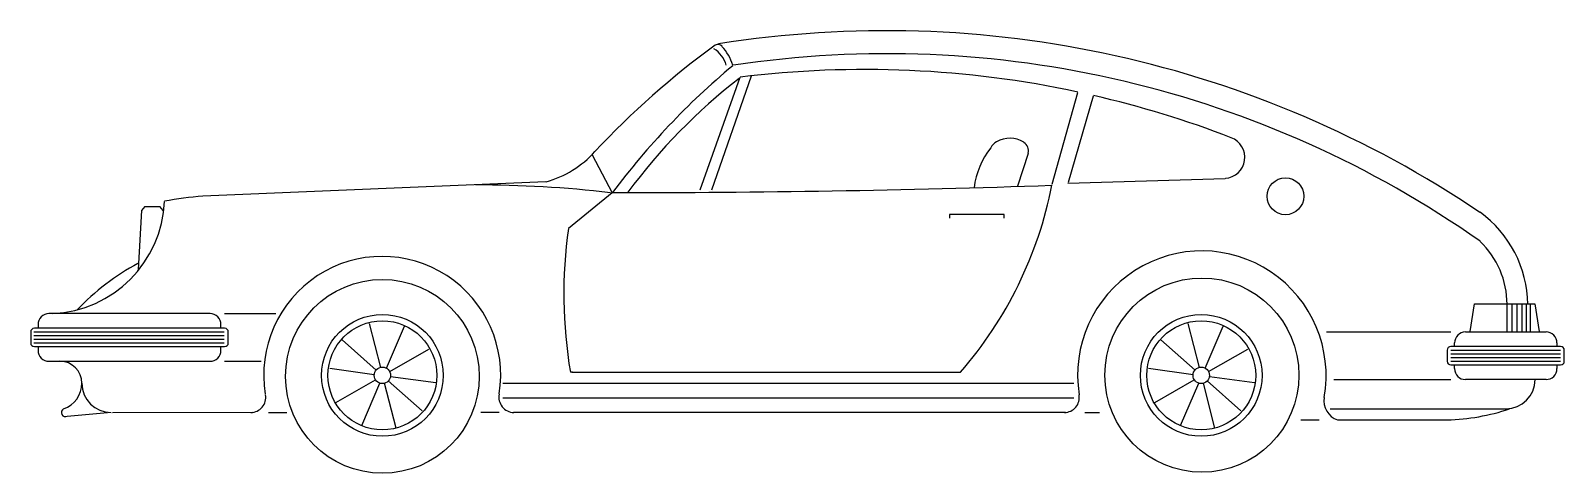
# Model space of a CAD drawing. Header units: metres. Extents: x 0 to 4.56, y 0 to 1.31.
import ezdxf

# ---------------------------------------------------------------- set-up
doc = ezdxf.new("R2010")
doc.units = ezdxf.units.M

msp = doc.modelspace()

# ---------------------------------------------------------------- linework, layer by layer
for p, q in [((2.1085, 1.1756), (1.9897, 0.8403)), ((2.1416, 1.1793), (2.0243, 0.8403)), ((3.0368, 0.8587), (3.1129, 1.1308)), ((3.1583, 1.1199), (3.0845, 0.8632)), ((1.6696, 0.9454), (1.7287, 0.8328)), ((2.965, 0.9495), (2.9338, 0.8525)), ((3.0837, 0.8613), (3.5514, 0.8756)), ((1.5318, 0.8658), (0.5121, 0.8225)), ((1.7285, 0.8323), (1.5986, 0.727)), ((0.3294, 0.7799), (0.3194, 0.6051)), ((0.3394, 0.7918), (0.3294, 0.7799)), ((0.3394, 0.7918), (0.3836, 0.7918)), ((0.3936, 0.7799), (0.3836, 0.7918)), ((2.8945, 0.7679), (2.7313, 0.7679)), ((2.7313, 0.7679), (2.7313, 0.757)), ((2.8945, 0.757), (2.8945, 0.7679)), ((4.2793, 0.4206), (4.2924, 0.5028)), ((4.2924, 0.5028), (4.4715, 0.5028)), ((4.3894, 0.4206), (4.3894, 0.5028)), ((4.4043, 0.4206), (4.4043, 0.5028)), ((4.4192, 0.4206), (4.4192, 0.5028)), ((4.4342, 0.4206), (4.4342, 0.5028)), ((4.4472, 0.4206), (4.4472, 0.5028)), ((4.4584, 0.4206), (4.4584, 0.5028)), ((4.4715, 0.5028), (4.4845, 0.4206)), ((0.5332, 0.4741), (0.0544, 0.4741)), ((0.5767, 0.4741), (0.7291, 0.4741)), ((0, 0.4197), (0, 0.387)), ((0.0096, 0.4197), (0.5754, 0.4197)), ((0.5767, 0.4306), (0.0109, 0.4306)), ((0.0218, 0.4414), (0.0218, 0.4306)), ((0.5658, 0.4306), (0.5658, 0.4414)), ((0.5876, 0.387), (0.5876, 0.4197)), ((1.0405, 0.3144), (1.0072, 0.4445)), ((1.0577, 0.3118), (1.1114, 0.4364)), ((3.4747, 0.3144), (3.4414, 0.4445)), ((3.4919, 0.3118), (3.5456, 0.4364)), ((3.8521, 0.4197), (4.2221, 0.4197)), ((4.2656, 0.4197), (4.505, 0.4197)), ((0.0096, 0.4088), (0.5754, 0.4088)), ((0.0096, 0.398), (0.5754, 0.398)), ((0.0096, 0.3871), (0.5754, 0.3871)), ((0.0109, 0.3762), (0.5767, 0.3762)), ((0.0218, 0.3762), (0.0218, 0.3653)), ((0.5658, 0.3653), (0.5658, 0.3762)), ((1.0274, 0.3066), (0.9256, 0.3959)), ((1.0675, 0.3019), (1.184, 0.3689)), ((3.4616, 0.3066), (3.3598, 0.3959)), ((3.5017, 0.3019), (3.6182, 0.3689)), ((4.2112, 0.3653), (4.2112, 0.3326)), ((4.2217, 0.3653), (4.5481, 0.3653)), ((4.5485, 0.3762), (4.2221, 0.3762)), ((4.2329, 0.3762), (4.2329, 0.387)), ((4.5376, 0.387), (4.5376, 0.3762)), ((4.5594, 0.3326), (4.5594, 0.3653)), ((0.0544, 0.3326), (0.5332, 0.3326)), ((0.5767, 0.3326), (0.6855, 0.3326)), ((4.2217, 0.3544), (4.5481, 0.3544)), ((4.2217, 0.3435), (4.5481, 0.3435)), ((4.2217, 0.3326), (4.5481, 0.3326)), ((4.2221, 0.3217), (4.5485, 0.3217)), ((4.2329, 0.3109), (4.2329, 0.3217)), ((4.5376, 0.3217), (4.5376, 0.3109)), ((0.8893, 0.3123), (1.0215, 0.2938)), ((0.9075, 0.2098), (1.0252, 0.2775)), ((1.0629, 0.2741), (1.1636, 0.1855)), ((1.0699, 0.2876), (1.2044, 0.2691)), ((1.6105, 0.3), (1.605, 0.3)), ((1.6085, 0.2999), (2.7422, 0.2999)), ((2.7422, 0.3), (2.7639, 0.3)), ((3.3235, 0.3123), (3.4557, 0.2938)), ((3.3417, 0.2098), (3.4594, 0.2775)), ((3.4972, 0.2741), (3.5978, 0.1855)), ((3.5041, 0.2876), (3.6386, 0.2691)), ((3.8739, 0.2782), (4.2221, 0.2782)), ((4.505, 0.2782), (4.2656, 0.2782)), ((0.9845, 0.1423), (1.0385, 0.2674)), ((1.0865, 0.1342), (1.0523, 0.2674)), ((1.4037, 0.2673), (3.1013, 0.2673)), ((3.4187, 0.1423), (3.4727, 0.2674)), ((3.5207, 0.1342), (3.4865, 0.2674)), ((1.4037, 0.2238), (3.1013, 0.2238)), ((3.863, 0.1912), (4.3853, 0.1912)), ((0.1088, 0.1694), (0.2285, 0.1803)), ((0.6581, 0.1804), (0.2428, 0.1792)), ((0.7073, 0.1803), (0.7617, 0.1803)), ((1.3928, 0.1803), (1.3384, 0.1803)), ((3.0762, 0.1806), (1.4355, 0.1804)), ((3.1339, 0.1803), (3.1774, 0.1803)), ((3.7759, 0.1585), (3.8303, 0.1585)), ((3.8847, 0.1585), (4.2112, 0.1585))]:
    msp.add_line(p, q)
for centre, radius in [((3.7302, 0.8224), 0.0547), ((1.0457, 0.2878), 0.2878), ((3.482, 0.2914), 0.2884), ((1.0457, 0.2907), 0.1808), ((3.4799, 0.2907), 0.1808), ((1.0457, 0.2907), 0.1619), ((3.4799, 0.2907), 0.1619), ((1.0457, 0.2907), 0.0244), ((3.4799, 0.2907), 0.0244)]:
    msp.add_circle(centre, radius)
for centre, radius, start, end in [((2.5418, -1.8475), 3.1616, 56.0235, 99.0356), ((3.5359, -0.7866), 2.5471, 126.1007, 136.8623), ((1.9877, 1.19), 0.0828, 15.2709, 58.1726), ((2.0428, 1.2568), 0.0166, 41.2824, 116.8587), ((1.9495, 1.169), 0.1443, 17.2869, 43.0251), ((2.5461, -1.824), 3.0698, 54.9456, 98.5636), ((3.4872, -0.4739), 2.1899, 129.7451, 143.3534), ((2.4806, -1.8297), 3.0285, 77.9479, 97.0524), ((3.1565, -0.1853), 1.7165, 127.712, 143.5584), ((2.4806, -1.8297), 3.0285, 68.9335, 77.0471), ((3.0413, 0.8186), 0.2384, 141.7461, 172.946), ((2.9, 0.9393), 0.0533, 122.054, 149.2373), ((2.911, 0.9139), 0.0808, 59.0362, 119.2488), ((2.9378, 0.9576), 0.0286, 345.689, 57.7891), ((3.5472, 0.9381), 0.0623, 274.105, 69.3065), ((1.4492, 1.1619), 0.308, 285.6839, 317.7865), ((0.5672, -0.0411), 0.8654, 93.6477, 101.2797), ((1.3225, -2.6528), 3.5089, 83.4395, 90), ((1.7302, 40.0179), 39.1847, 270, 271.90968), ((1.8658, 1.0844), 1.1924, 318.8659, 348.9063), ((0.0499, 0.8217), 0.348, 272.5314, 357.6493), ((4.1051, 0.4954), 0.3462, 1.0933, 53.9307), ((2.9878, 0.533), 1.4027, 172.058, 189.5634), ((4.1327, 0.502), 0.2565, 360, 46.5891), ((1.0452, 0.2917), 0.3523, 350.8394, 189.2493), ((3.4818, 0.2909), 0.3694, 349.6918, 188.9975), ((0.6752, -0.0315), 0.7454, 118.5529, 136.1318), ((0.0544, 0.4414), 0.0326, 90, 180), ((0.5332, 0.4414), 0.0326, 0, 90), ((0.0109, 0.4197), 0.0109, 90, 180), ((0.5767, 0.4197), 0.0109, 0, 90), ((4.2656, 0.387), 0.0326, 90, 180), ((4.505, 0.387), 0.0326, 0, 90), ((0.0109, 0.387), 0.0109, 180, 270), ((0.0544, 0.3653), 0.0326, 180, 270), ((0.5332, 0.3653), 0.0326, 270, 0), ((0.5767, 0.387), 0.0109, 270, 0), ((4.2221, 0.3653), 0.0109, 90, 180), ((4.5485, 0.3653), 0.0109, 0, 90), ((0.0871, 0.2673), 0.0653, 0, 90), ((4.2221, 0.3326), 0.0109, 180, 270), ((4.5485, 0.3326), 0.0109, 270, 0), ((4.2656, 0.3109), 0.0326, 180, 270), ((4.3853, 0.2782), 0.0871, 270, 0), ((4.505, 0.3109), 0.0326, 270, 0), ((0.0718, 0.2673), 0.0805, 288.9246, 0), ((0.2394, 0.2673), 0.0871, 180, 270), ((0.6548, 0.2247), 0.0441, 270, 10.3787), ((1.4379, 0.2265), 0.0462, 169.0908, 268.058), ((3.0734, 0.2247), 0.0441, 270, 10.3787), ((0.1034, 0.1803), 0.0122, 116.5651, 296.5651), ((3.9049, 0.2154), 0.0603, 170.759, 250.4987), ((4.1935, 0.7992), 0.6409, 271.581, 288.4349)]:
    msp.add_arc(centre, radius, start, end)

doc.saveas('drawing.dxf')
